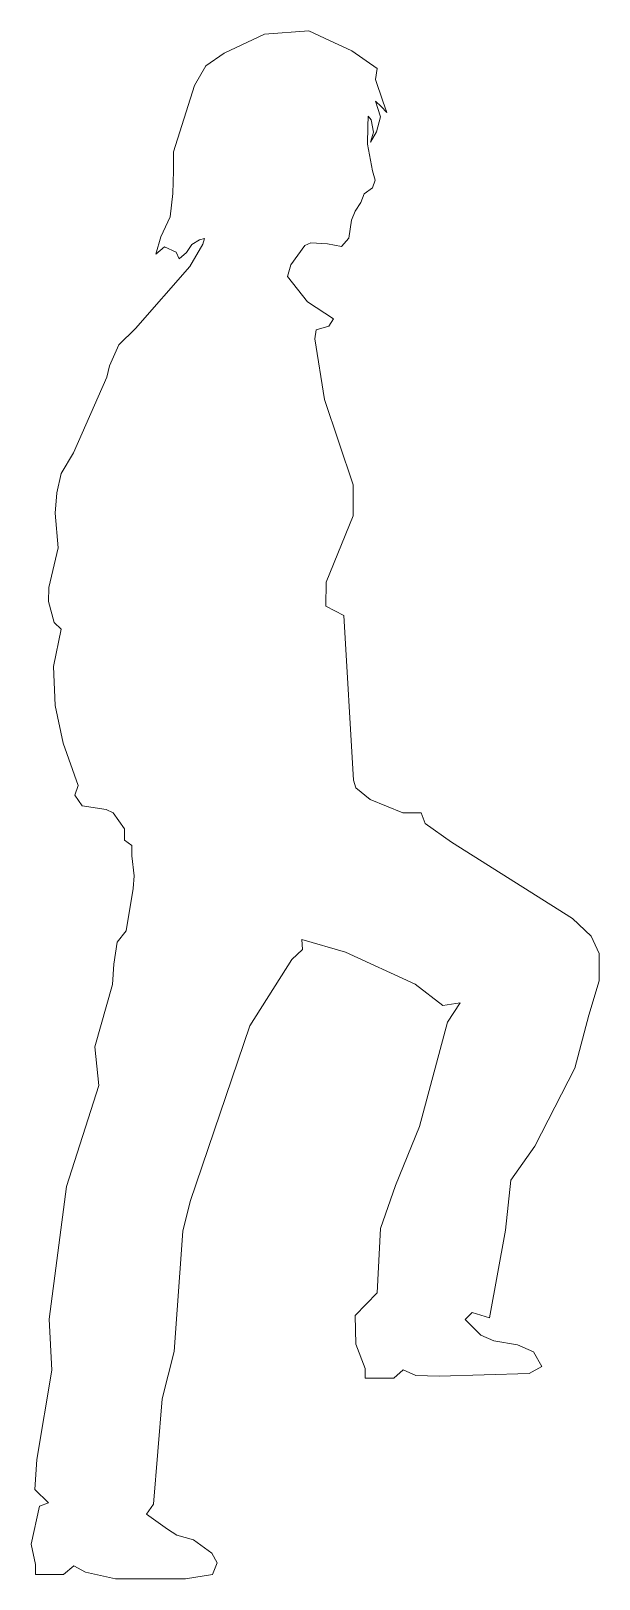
# Model space of a CAD drawing. Header units: millimetres. Extents: x -63086 to 144078, y -129912 to 13382.
# Drawn here: x 83354 to 83971, y -83972 to -82290 of the extents above; entities that cross this region are included whole.
import ezdxf

# ---------------------------------------------------------------- set-up
doc = ezdxf.new("R2010")
doc.units = ezdxf.units.MM
doc.layers.get('0').update_dxf_attribs({"lineweight": 0})
doc.layers.add('展開建具用', color=250, linetype='Continuous', lineweight=9)

# ---------------------------------------------------------------- blocks, each defined once
blk = doc.blocks.new('人物（CAD素材.com）362708f8')
at = {"color": 0, "linetype": 'ByBlock', "lineweight": -2}
blk.add_lwpolyline([(128.6, 1005.8), (108.9, 1016.1), (109.4, 1042.3), (138.4, 1114.2), (138.4, 1147.9), (107.4, 1240.6), (97, 1306.5), (98.4, 1316.4), (112.1, 1320.1), (117.2, 1328.1), (88.9, 1346.5), (67.1, 1374.2), (71, 1386.8), (86, 1407.7), (92.7, 1410.6), (110.7, 1409.8), (126, 1406.8), (134, 1415.9), (136.8, 1435.3), (140.8, 1445.3), (146.9, 1454.5), (150.5, 1464), (159.5, 1470.6), (162.5, 1478.7), (159.5, 1489.1), (154.1, 1517.9), (154.4, 1537), (154.7, 1548.3), (158, 1544.5), (160.8, 1530.9), (157.3, 1520.2), (163.8, 1531.5), (168.2, 1547.8), (163, 1564.5), (169.1, 1559), (175.3, 1552.5), (170.8, 1564.7), (162.8, 1588.1), (164.7, 1600.3), (137.2, 1619.5), (112.9, 1630.5), (90.3, 1640.9), (42.1, 1637.4), (-1.7, 1616.9), (-21.5, 1603.2), (-33.8, 1581.6), (-56.5, 1509.6), (-56.5, 1488.9), (-57.4, 1464.4), (-60.3, 1438.9), (-70.4, 1417.2), (-75.9, 1398.6), (-66.5, 1406.4), (-53.8, 1400.7), (-50.5, 1393.5), (-42.4, 1400.4), (-36.7, 1409.1), (-28.5, 1414), (-23.1, 1415.5), (-24.8, 1409.3), (-38.8, 1385.1), (-97.8, 1317.7), (-116, 1300), (-126.3, 1277.2), (-129, 1264.7), (-165.1, 1182.6), (-178.6, 1160.1), (-183.3, 1139.1), (-185.3, 1117.1), (-181.8, 1079.5), (-191.9, 1036.5), (-192.3, 1021), (-186.4, 998.3), (-178.5, 991.1), (-186.8, 950.5), (-185.3, 908.2), (-176.6, 867.4), (-160.2, 821.1), (-163.7, 810.8), (-155.8, 799.3), (-129.8, 795.3), (-122.3, 791.4), (-109.9, 774.2), (-109.9, 761.8), (-101.9, 756.1), (-101.9, 745), (-99.3, 723), (-100.6, 709.3), (-108.1, 663.2), (-117.8, 651.2), (-121.4, 627.3), (-122.7, 605.1), (-142, 537.4), (-137.8, 495.5), (-173, 385.7), (-191.5, 241.3), (-188.7, 186.2), (-205.1, 89), (-207.4, 56.5), (-192.4, 41.9), (-202.3, 38.4), (-211.4, -2.9), (-206.4, -25.2), (-206.4, -35.9), (-176, -35.9), (-164.7, -26.5), (-152.2, -33.2), (-119.5, -40.8), (-43.7, -40.8), (-14.1, -35.9), (-9.2, -23.4), (-15, -12.6), (-34.7, 1.7), (-52.9, 6.7), (-63.1, 13.2), (-86.1, 29.7), (-78.4, 40.5), (-68.8, 155.1), (-55.9, 206.2), (-46.3, 337), (-38.4, 369.3), (26.4, 560.3), (71.8, 632.3), (83.4, 643), (82.7, 653.8), (130.3, 640.1), (205.9, 605.5), (236.1, 582.2), (254.8, 585), (241.1, 564.2), (210.7, 450.7), (184.4, 386.8), (168.4, 340.1), (164.6, 270.2), (140.7, 245.5), (141.6, 214.2), (151.7, 187.8), (151.7, 177.3), (182.9, 177.3), (192.9, 186.4), (206.5, 180.1), (231.9, 179.6), (329.8, 182.3), (343.4, 190), (334.3, 206.1), (317.1, 213.6), (291.3, 218.1), (277.2, 224), (260.4, 241.2), (268, 248.6), (286.7, 243), (304, 338.1), (309.8, 392.5), (335.9, 429.4), (379.4, 514.2), (394.7, 571.9), (405.7, 609.1), (405.7, 638.6), (397, 657.7), (377, 676.7), (245.5, 759.5), (216.9, 780), (212.4, 791.4), (192.4, 791.4), (157, 806), (141.6, 818.8), (138.8, 827.1)], close=True, dxfattribs=at)

msp = doc.modelspace()

# ---------------------------------------------------------------- block references
at = {"layer": '展開建具用', "ltscale": 10}
msp.add_blockref('人物（CAD素材.com）362708f8', (83565.8101, -83931.2806), dxfattribs=at)

doc.saveas('drawing.dxf')
